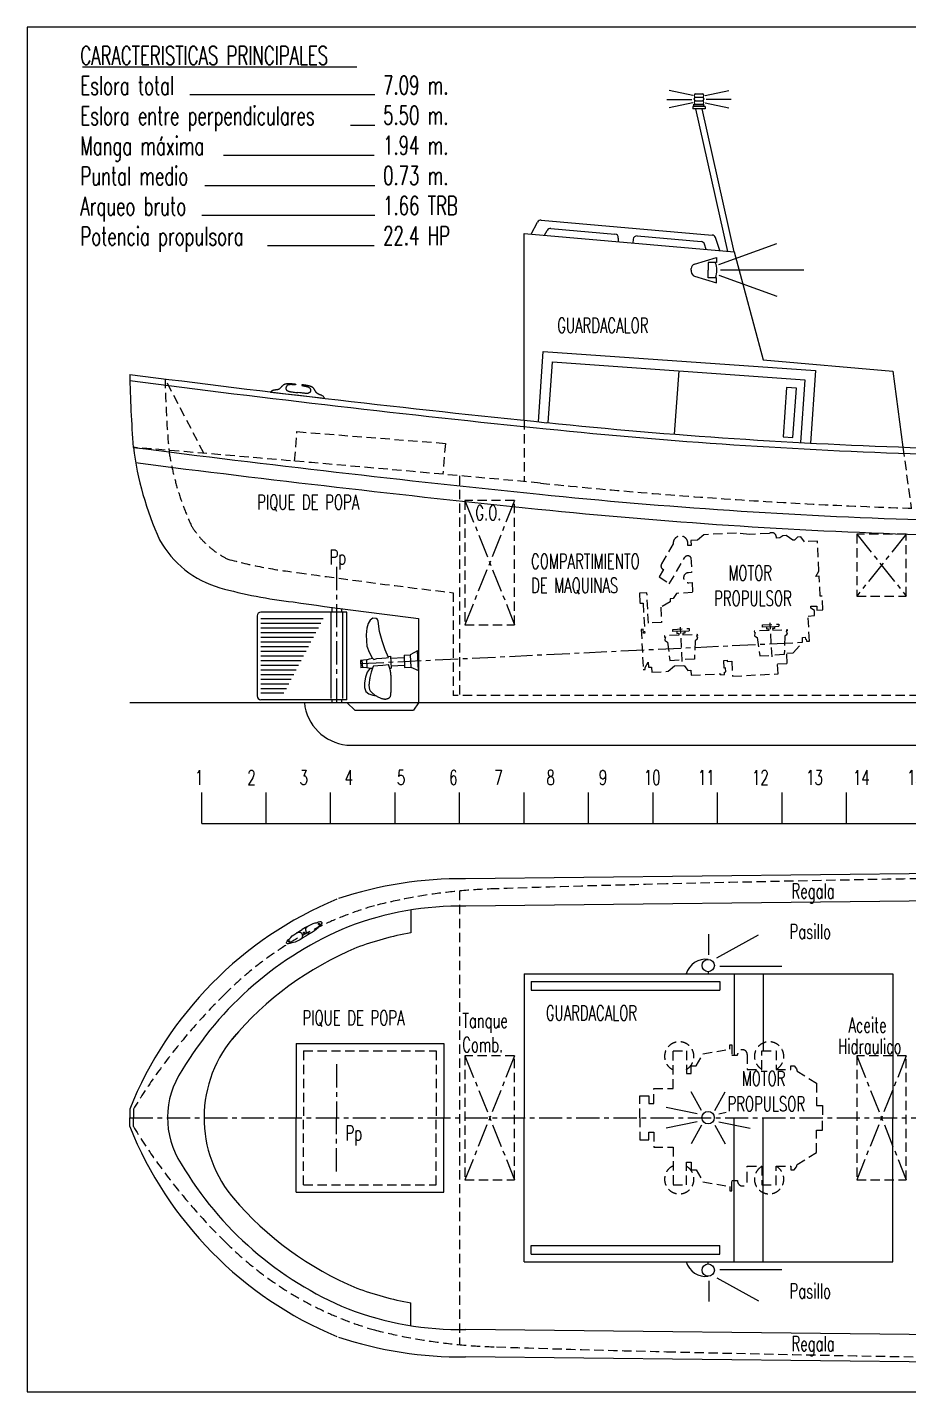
# Model space of a CAD drawing. Extents: x -7091 to 909, y 1340 to 6840.
# Drawn here: x -7091 to -3538, y 1340 to 6840 of the extents above; entities that cross this region are included whole.
import ezdxf

# ---------------------------------------------------------------- set-up
doc = ezdxf.new("R2010")
doc.units = 0
doc.header["$LTSCALE"] = 75
doc.header["$MEASUREMENT"] = 0
doc.linetypes.add('CENTRO', pattern=[2, 1.25, -0.25, 0.25, -0.25])
doc.linetypes.add('TRAZOS', pattern=[0.75, 0.5, -0.25])
doc.layers.get('0').update_dxf_attribs({"linetype": 'CONTINUOUS'})
doc.layers.add('12', color=4, linetype='CONTINUOUS')
doc.layers.add('7', color=7, linetype='CONTINUOUS')
doc.styles.add('ROMANS', font='romans', dxfattribs={"width": 0.65})

# ---------------------------------------------------------------- blocks, each defined once
blk = doc.blocks.new('*X39')
at = {"color": 0}
for p, q in [((-6149.1, 4443.8), (-5897.6, 4443.8)), ((-6149.1, 4425), (-5907.6, 4425)), ((-6149.1, 4406.3), (-5917.5, 4406.3)), ((-6149.1, 4387.5), (-5927.4, 4387.5)), ((-6149.1, 4368.8), (-5937.4, 4368.8)), ((-6149.1, 4350), (-5947.3, 4350)), ((-6149.1, 4331.3), (-5957.2, 4331.3)), ((-6149.1, 4312.5), (-5967.2, 4312.5)), ((-6149.1, 4293.8), (-5977.1, 4293.8)), ((-6149.1, 4275), (-5987.1, 4275)), ((-6149.1, 4256.3), (-5997, 4256.3)), ((-6149.1, 4237.5), (-6006.9, 4237.5)), ((-6149.1, 4218.8), (-6016.9, 4218.8)), ((-6149.1, 4200), (-6026.8, 4200)), ((-6149.1, 4181.3), (-6036.7, 4181.3)), ((-6149.1, 4162.5), (-6046.7, 4162.5)), ((-6149.1, 4143.8), (-6056.6, 4143.8))]:
    blk.add_line(p, q, dxfattribs=at)
blk = doc.blocks.new('PASACB1')
blk.add_line((-14.62, 0), (14.62, 0))
for points in [[(-14.62, 0), (-14.37, 0.34), (-14.12, 0.61), (-13.89, 0.83), (-13.66, 1), (-13.44, 1.14), (-13.22, 1.24), (-13.02, 1.32), (-12.82, 1.39), (-12.62, 1.44), (-12.43, 1.49), (-12.25, 1.53), (-12.08, 1.57), (-11.91, 1.6), (-11.75, 1.64), (-11.59, 1.67), (-11.44, 1.71), (-11.29, 1.75), (-11.15, 1.79), (-11.02, 1.83), (-10.89, 1.88), (-10.77, 1.93), (-10.65, 1.99), (-10.53, 2.05), (-10.42, 2.12), (-10.31, 2.19), (-10.2, 2.26), (-10.1, 2.34), (-10, 2.43), (-9.9, 2.51), (-9.8, 2.61), (-9.71, 2.71), (-9.62, 2.81), (-9.52, 2.91), (-9.43, 3.03), (-9.34, 3.14), (-9.25, 3.26), (-9.16, 3.38), (-9.07, 3.51), (-8.97, 3.64), (-8.88, 3.78), (-8.78, 3.91), (-8.67, 4.05), (-8.56, 4.19), (-8.45, 4.33), (-8.33, 4.46), (-8.2, 4.59), (-8.07, 4.71), (-7.93, 4.83), (-7.77, 4.93), (-7.61, 5.03), (-7.45, 5.12), (-7.27, 5.2), (-7.1, 5.27), (-6.92, 5.34), (-6.73, 5.4), (-6.55, 5.45), (-6.36, 5.5), (-6.18, 5.54), (-5.99, 5.57), (-5.8, 5.61), (-5.6, 5.63), (-5.41, 5.66), (-5.2, 5.68), (-4.99, 5.7), (-4.77, 5.72), (-4.54, 5.73), (-4.32, 5.75), (-4.08, 5.76), (-3.85, 5.77), (-3.62, 5.78), (-3.39, 5.79), (-3.17, 5.8), (-2.95, 5.8), (-2.74, 5.8), (-2.54, 5.81), (-2.35, 5.8), (-2.18, 5.8), (-2.03, 5.78), (-1.9, 5.77), (-1.79, 5.75), (-1.7, 5.72), (-1.64, 5.69), (-1.6, 5.65), (-1.59, 5.61), (-1.6, 5.57), (-1.63, 5.54), (-1.68, 5.5), (-1.76, 5.47), (-1.85, 5.44), (-1.97, 5.41), (-2.11, 5.39), (-2.26, 5.37), (-2.44, 5.36), (-2.63, 5.34), (-2.83, 5.32), (-3.05, 5.3), (-3.29, 5.28), (-3.53, 5.26), (-3.78, 5.24), (-4.03, 5.21), (-4.28, 5.18), (-4.52, 5.15), (-4.74, 5.11), (-4.96, 5.07), (-5.15, 5.03), (-5.32, 4.98), (-5.48, 4.92), (-5.62, 4.86), (-5.75, 4.8), (-5.87, 4.73), (-5.98, 4.65), (-6.07, 4.56), (-6.16, 4.48), (-6.24, 4.38), (-6.31, 4.28), (-6.38, 4.17), (-6.44, 4.06), (-6.49, 3.95), (-6.54, 3.83), (-6.58, 3.71), (-6.61, 3.59), (-6.64, 3.46), (-6.66, 3.33), (-6.67, 3.2), (-6.67, 3.07), (-6.66, 2.94), (-6.64, 2.82), (-6.61, 2.69), (-6.57, 2.57), (-6.51, 2.45), (-6.45, 2.34), (-6.37, 2.23), (-6.28, 2.13), (-6.18, 2.03), (-6.06, 1.94), (-5.94, 1.86), (-5.81, 1.78), (-5.66, 1.71), (-5.5, 1.65), (-5.33, 1.59), (-5.14, 1.55), (-4.94, 1.51), (-4.72, 1.47), (-4.49, 1.44), (-4.23, 1.42), (-3.94, 1.41), (-3.57, 1.4), (-3.13, 1.39), (-2.57, 1.38), (-1.88, 1.38), (-1.03, 1.38), (0, 1.38)], [(14.62, 0), (14.37, 0.34), (14.12, 0.61), (13.89, 0.83), (13.66, 1), (13.44, 1.14), (13.22, 1.24), (13.02, 1.32), (12.82, 1.39), (12.62, 1.44), (12.43, 1.49), (12.25, 1.53), (12.08, 1.57), (11.91, 1.6), (11.75, 1.64), (11.59, 1.67), (11.44, 1.71), (11.29, 1.75), (11.15, 1.79), (11.02, 1.83), (10.89, 1.88), (10.77, 1.93), (10.65, 1.99), (10.53, 2.05), (10.42, 2.12), (10.31, 2.19), (10.2, 2.26), (10.1, 2.34), (10, 2.43), (9.9, 2.51), (9.8, 2.61), (9.71, 2.71), (9.62, 2.81), (9.52, 2.91), (9.43, 3.03), (9.34, 3.14), (9.25, 3.26), (9.16, 3.38), (9.07, 3.51), (8.97, 3.64), (8.88, 3.78), (8.78, 3.91), (8.67, 4.05), (8.56, 4.19), (8.45, 4.33), (8.33, 4.46), (8.2, 4.59), (8.07, 4.71), (7.93, 4.83), (7.77, 4.93), (7.61, 5.03), (7.45, 5.12), (7.27, 5.2), (7.1, 5.27), (6.92, 5.34), (6.73, 5.4), (6.55, 5.45), (6.36, 5.5), (6.18, 5.54), (5.99, 5.57), (5.8, 5.61), (5.6, 5.63), (5.41, 5.66), (5.2, 5.68), (4.99, 5.7), (4.77, 5.72), (4.54, 5.73), (4.32, 5.75), (4.08, 5.76), (3.85, 5.77), (3.62, 5.78), (3.39, 5.79), (3.17, 5.8), (2.95, 5.8), (2.74, 5.8), (2.54, 5.81), (2.35, 5.8), (2.18, 5.8), (2.03, 5.78), (1.9, 5.77), (1.79, 5.75), (1.7, 5.72), (1.64, 5.69), (1.6, 5.65), (1.59, 5.61), (1.6, 5.57), (1.63, 5.54), (1.68, 5.5), (1.76, 5.47), (1.85, 5.44), (1.97, 5.41), (2.11, 5.39), (2.26, 5.37), (2.44, 5.36), (2.63, 5.34), (2.83, 5.32), (3.05, 5.3), (3.29, 5.28), (3.53, 5.26), (3.78, 5.24), (4.03, 5.21), (4.28, 5.18), (4.52, 5.15), (4.74, 5.11), (4.96, 5.07), (5.15, 5.03), (5.32, 4.98), (5.48, 4.92), (5.62, 4.86), (5.75, 4.8), (5.87, 4.73), (5.98, 4.65), (6.07, 4.56), (6.16, 4.48), (6.24, 4.38), (6.31, 4.28), (6.38, 4.17), (6.44, 4.06), (6.49, 3.95), (6.54, 3.83), (6.58, 3.71), (6.61, 3.59), (6.64, 3.46), (6.66, 3.33), (6.67, 3.2), (6.67, 3.07), (6.66, 2.94), (6.64, 2.82), (6.61, 2.69), (6.57, 2.57), (6.51, 2.45), (6.45, 2.34), (6.37, 2.23), (6.28, 2.13), (6.18, 2.03), (6.06, 1.94), (5.94, 1.86), (5.81, 1.78), (5.66, 1.71), (5.5, 1.65), (5.33, 1.59), (5.14, 1.55), (4.94, 1.51), (4.72, 1.47), (4.49, 1.44), (4.23, 1.42), (3.94, 1.41), (3.57, 1.4), (3.13, 1.39), (2.57, 1.38), (1.88, 1.38), (1.03, 1.38), (0, 1.38)]]:
    blk.add_lwpolyline(points)
blk = doc.blocks.new('PASACB2')
for points in [[(-14.62, 0), (-14.42, 0.49), (-13.64, 0.99), (-12.45, 1.38), (-10.98, 1.58), (-9.99, 2.07), (-8.62, 2.42), (-7.04, 2.52), (-5.46, 2.62), (-2.81, 2.62), (0, 2.62)], [(-4.73, 2.62), (-4.2, 2.56), (-3.76, 2.5), (-3.41, 2.43), (-3.12, 2.34), (-2.89, 2.26), (-2.71, 2.17), (-2.57, 2.07), (-2.45, 1.97), (-2.34, 1.87), (-2.24, 1.77), (-2.16, 1.67), (-2.08, 1.56), (-2.02, 1.46), (-1.96, 1.34), (-1.91, 1.23), (-1.86, 1.11), (-1.82, 0.99), (-1.79, 0.87), (-1.75, 0.74), (-1.73, 0.6), (-1.7, 0.45), (-1.68, 0.29), (-1.66, 0.12), (-1.64, -0.06)], [(-4.73, -2.62), (-4.2, -2.56), (-3.76, -2.5), (-3.41, -2.43), (-3.12, -2.34), (-2.89, -2.26), (-2.71, -2.17), (-2.57, -2.07), (-2.45, -1.97), (-2.34, -1.87), (-2.24, -1.77), (-2.16, -1.67), (-2.08, -1.56), (-2.02, -1.46), (-1.96, -1.34), (-1.91, -1.23), (-1.86, -1.11), (-1.82, -0.99), (-1.79, -0.87), (-1.75, -0.74), (-1.73, -0.6), (-1.7, -0.45), (-1.68, -0.29), (-1.66, -0.12), (-1.64, 0.06)], [(14.62, 0), (14.42, 0.49), (13.64, 0.99), (12.45, 1.38), (10.98, 1.58), (9.99, 2.07), (8.62, 2.42), (7.04, 2.52), (5.46, 2.62), (2.81, 2.62), (0, 2.62)], [(14.62, 0), (14.42, -0.49), (13.64, -0.99), (12.45, -1.38), (10.98, -1.58), (9.99, -2.07), (8.62, -2.42), (7.04, -2.52), (5.46, -2.62), (2.81, -2.62), (0, -2.62)], [(4.73, 2.62), (4.2, 2.56), (3.76, 2.5), (3.41, 2.43), (3.12, 2.34), (2.89, 2.26), (2.71, 2.17), (2.57, 2.07), (2.45, 1.97), (2.34, 1.87), (2.24, 1.77), (2.16, 1.67), (2.08, 1.56), (2.02, 1.46), (1.96, 1.34), (1.91, 1.23), (1.86, 1.11), (1.82, 0.99), (1.79, 0.87), (1.75, 0.74), (1.73, 0.6), (1.7, 0.45), (1.68, 0.29), (1.66, 0.12), (1.64, -0.06)], [(4.73, -2.62), (4.2, -2.56), (3.76, -2.5), (3.41, -2.43), (3.12, -2.34), (2.89, -2.26), (2.71, -2.17), (2.57, -2.07), (2.45, -1.97), (2.34, -1.87), (2.24, -1.77), (2.16, -1.67), (2.08, -1.56), (2.02, -1.46), (1.96, -1.34), (1.91, -1.23), (1.86, -1.11), (1.82, -0.99), (1.79, -0.87), (1.75, -0.74), (1.73, -0.6), (1.7, -0.45), (1.68, -0.29), (1.66, -0.12), (1.64, 0.06)], [(-14.62, 0), (-14.42, -0.49), (-13.64, -0.99), (-12.45, -1.38), (-10.98, -1.58), (-9.99, -2.07), (-8.62, -2.42), (-7.04, -2.52), (-5.46, -2.62), (-2.81, -2.62), (0, -2.62)]]:
    blk.add_lwpolyline(points)
for centre, start, end in [((-12.36, 0), 0, 180), ((0, 0), 90, 180), ((0, 0), 0, 90), ((12.36, 0), 0, 180), ((12.36, 0), 180, 0), ((-12.36, 0), 180, 0), ((0, 0), 180, 270), ((0, 0), 270, 0)]:
    blk.add_arc(centre, 0.53, start, end)

msp = doc.modelspace()

# ---------------------------------------------------------------- linework, layer by layer
for p, q in [((-6868.9, 6680.8), (-5761.9, 6680.8)), ((-6435.8, 6569.7), (-5690.3, 6569.7)), ((-4512.7, 6548.7), (-4411.4, 6548.7)), ((-4408.2, 6564.7), (-4503.1, 6585)), ((-4403.3, 6565.1), (-4403.3, 6564.4)), ((-4403.3, 6551.5), (-4403.3, 6550.8)), ((-4396.6, 6571.7), (-4369.6, 6571.7)), ((-4396.6, 6558.1), (-4369.6, 6558.1)), ((-4363, 6565.1), (-4363, 6564.4)), ((-4363, 6551.5), (-4363, 6550.8)), ((-4358, 6564.7), (-4263.2, 6585)), ((-4253.6, 6548.7), (-4354.8, 6548.7)), ((-4408.2, 6535.9), (-4503.1, 6515.7)), ((-4358.1, 6520.9), (-4408.1, 6520.9)), ((-4408.1, 6520.9), (-4408.1, 6510.9)), ((-4358.1, 6510.9), (-4408.1, 6510.9)), ((-4403.3, 6537.5), (-4403.3, 6536.8)), ((-4403.3, 6523.1), (-4403.3, 6530.1)), ((-4403.3, 6530.1), (-4363, 6530.1)), ((-4403.3, 6523.1), (-4363, 6523.1)), ((-4396.6, 6544.1), (-4369.6, 6544.1)), ((-4267.4, 5937.1, 0.2), (-4396.1, 6510.9, 0)), ((-4241.3, 5934.8, 0.2), (-4370.5, 6510.9)), ((-4363, 6537.5), (-4363, 6536.8)), ((-4363, 6523.1), (-4363, 6530.1)), ((-4358.1, 6520.9), (-4358.1, 6510.9)), ((-4358, 6535.9), (-4263.2, 6515.7)), ((-5788.2, 6445.5), (-5690.3, 6445.5)), ((-6300.3, 6325.1), (-5692.2, 6325.1)), ((-6375.6, 6202.8), (-5690.3, 6202.8)), ((-6386.9, 6082.4), (-5690.3, 6082.4)), ((-5060, 6006.4, 0.2), (-5033.9, 6055.2, 0.2)), ((-5019.4, 6063.1, 0.2), (-4329.7, 6002.7, 0.2)), ((-5088, 5256, 0.2), (-5088, 6008.9, 0.2)), ((-5088, 6008.9, 0.2), (-4241.3, 5934.8, 0.2)), ((-5005.8, 6001.7, 0.2), (-4995.1, 6021.7, 0.2)), ((-4980.6, 6029.6, 0.2), (-4722, 6006.9, 0.2)), ((-4632.3, 5999.1, 0.2), (-4373.7, 5976.5, 0.2)), ((-6123.3, 5960), (-5692.2, 5960)), ((-4708.3, 5990.7, 0.2), (-4709.6, 5975.8, 0.2)), ((-4648.6, 5985.5, 0.2), (-4649.9, 5970.5, 0.2)), ((-4353.7, 5944.6, 0.2), (-4360.7, 5966.2, 0.2)), ((-4299.5, 5939.9, 0.2), (-4316.7, 5992.5, 0.2)), ((-4303, 5884.3), (-4069.7, 5968.3)), ((-4401.2, 5885.4), (-4311.9, 5912.8)), ((-4311.9, 5891.8), (-4345.5, 5891.8)), ((-4345.5, 5891.8), (-4345.5, 5861.3)), ((-4311.9, 5912.8), (-4311.9, 5891.8)), ((-4241.3, 5934.8, 0.2), (-4124.8, 5500.1, 0.2)), ((-4414.8, 5861.3), (-4414.8, 5867.3)), ((-4414.8, 5861.3), (-4414.8, 5855.3)), ((-4401.2, 5837.2), (-4311.9, 5809.9)), ((-4345.5, 5830.9), (-4345.5, 5861.3)), ((-4311.9, 5830.9), (-4345.5, 5830.9)), ((-4311.9, 5809.9), (-4311.9, 5830.9)), ((-4303, 5840.8), (-4069.7, 5756.8)), ((-4296, 5862.5), (-3960, 5862.5)), ((-4124.8, 5500.1, 0.2), (-3601.8, 5454.4, 0.2)), ((-4464.9, 5455.2), (-4482.9, 5200)), ((-3601.8, 5454.4, 0.2), (-3560.9, 5147.9, 0.2)), ((-4030.2, 5388.6), (-4044.3, 5189.1)), ((-3990.3, 5385.8), (-4030.2, 5388.6)), ((-4004.4, 5186.3), (-3990.3, 5385.8)), ((-4044.3, 5189.1), (-4004.4, 5186.3)), ((-6164.4, 4467.5), (-6164.4, 4144.8)), ((-5802.5, 4482.5), (-6149.4, 4482.5)), ((-5867.6, 4479.3), (-5867.6, 4135.1)), ((-5820.3, 4479.3), (-5820.3, 4135.1)), ((-5802.5, 4129.8), (-5802.5, 4482.5)), ((-5572.3, 4309.2, 0.1), (-5569.9, 4259.2, 0.1)), ((-5517.4, 4326.8, 0.1), (-5546.9, 4310.4, 0.1)), ((-5546.9, 4310.4, 0.1), (-5544.5, 4260.5, 0.1)), ((-5513.5, 4246.9, 0.1), (-5517.4, 4326.8, 0.1)), ((-5544.5, 4260.5, 0.1), (-5513.5, 4246.9, 0.1)), ((-5802.5, 4129.8), (-6149.4, 4129.8)), ((414.1, 4117, -40.2), (-6677.5, 4117, 8.1)), ((-5801.2, 4117, -35), (-5974.1, 4117, -35)), ((-6388, 3630.4, 0.2), (-6388, 3755.4, 0.2)), ((-6128, 3630.4, 0.2), (-6128, 3755.4, 0.2)), ((-5868, 3630.4, 0.2), (-5868, 3755.4, 0.2)), ((-5608, 3630.4, 0.2), (-5608, 3755.4, 0.2)), ((-5348, 3630.4, 0.2), (-5348, 3755.4, 0.2)), ((-5088, 3630.4, 0.2), (-5088, 3755.4, 0.2)), ((-4828, 3630.4, 0.2), (-4828, 3755.4, 0.2)), ((-4568, 3630.4, 0.2), (-4568, 3755.4, 0.2)), ((-4308, 3630.4, 0.2), (-4308, 3755.4, 0.2)), ((-4048, 3630.4, 0.2), (-4048, 3755.4, 0.2)), ((-3788, 3630.4, 0.2), (-3788, 3755.4, 0.2)), ((-6388, 3630.4, 0.2), (-148, 3630.4, 0.2)), ((-5544.6, 3282.1), (-5544.6, 3189.7)), ((-4344.1, 3101), (-4344.1, 3185.1)), ((-4311.1, 3088.9), (-4142.7, 3182.1)), ((-4346.6, 3033), (-4346.6, 3024.2)), ((-4299, 3055.9), (-4049.5, 3055.9)), ((-6007.7, 2744.2, -30.8), (-6007.7, 2444.2, -35)), ((-5412.4, 2744.2, -31), (-5412.4, 2444.2, -35)), ((-4373.5, 2474.4), (-4415.1, 2548.7)), ((-4319.7, 2474.4), (-4278.1, 2548.7)), ((-4389.9, 2460.5), (-4516, 2485.7)), ((-6007.7, 2144.2, -30.8), (-6007.7, 2444.2, -35)), ((-5412.4, 2144.2, -31), (-5412.4, 2444.2, -35)), ((-4389.9, 2428), (-4516, 2402.8)), ((-4303.3, 2460.5), (-4273.1, 2466.6)), ((-4303.3, 2428), (-4177.2, 2402.8)), ((-4373.5, 2414.1), (-4415.1, 2339.8)), ((-4319.7, 2414.1), (-4278.1, 2339.8)), ((-4346.6, 1855.5), (-4346.6, 1864.2)), ((-4299, 1832.6), (-4049.5, 1832.6)), ((-4344.1, 1787.5), (-4344.1, 1703.4)), ((-4311.1, 1799.6), (-4142.7, 1706.4)), ((-5544.6, 1606.4), (-5544.6, 1698.8))]:
    msp.add_line(p, q)
at = {"linetype": 'TRAZOS'}
for p, q in [((-6378.9, 5122.9), (-6535.6, 5423.1, 0.2)), ((-5088, 5256, 0.2), (-5088, 5008.9, 0.2)), ((-3560.9, 5147.9, 0.2), (-3528, 4901.6, 0.2)), ((-5348, 5032.5, 0.2), (-5348, 4146.7, 0.2)), ((-4450.6, 4283.9), (-4457.5, 4421.8)), ((-4088.8, 4302.1), (-4095.7, 4439.9)), ((-797.4, 4146.7, -31.9), (-5373.5, 4146.7, -0.8)), ((-5348, 3358.7, 0.2), (-5348, 1529.8, 0.2)), ((-5977.7, 2714.2, -31.2), (-5977.7, 2444.2, -35)), ((-5442.4, 2714.2, -31.4), (-5442.4, 2444.2, -35)), ((-5977.7, 2174.2, -31.2), (-5977.7, 2444.2, -35)), ((-5442.4, 2174.2, -31.4), (-5442.4, 2444.2, -35))]:
    msp.add_line(p, q, dxfattribs=at)
at = {"linetype": 'CENTRO'}
for p, q in [((-5326.5, 4932.2, -35), (-5126.5, 4432.2, -35)), ((-5126.5, 4932.2, -35), (-5326.5, 4432.2, -35)), ((-3547.3, 4797.1, -35), (-3747.3, 4547.1, -35)), ((-3747.3, 4797.1, -35), (-3547.3, 4547.1, -35)), ((-5843.9, 4665.4, -0.6), (-5843.9, 4117, -35)), ((-5863.9, 4502.1, -10.9), (-5863.9, 4482.5, -12.1)), ((-5823.9, 4496.7, -11.2), (-5823.9, 4482.5, -12.1)), ((-5747, 4275.8, 0.1), (-3967.3, 4361.2)), ((-5626.7, 4296.6, 0.1), (-5571.8, 4299.2, 0.1)), ((-5572.3, 4309.2, 0.1), (-5546.9, 4310.4, 0.1)), ((-5517.4, 4326.8, 0.1), (-5513.5, 4327, 0.1)), ((-5624.7, 4266.6, 0.1), (-5570.4, 4269.2, 0.1)), ((-5569.9, 4259.2, 0.1), (-5544.5, 4260.5, 0.1)), ((-5863.9, 4129.8, -34.2), (-5863.9, 4117, -35)), ((-5823.9, 4129.8, -34.2), (-5823.9, 4117, -35)), ((-5843.9, 2660, -0.6), (-5843.9, 2444.2, -0.6)), ((-5326.5, 2694.2, -35), (-5126.5, 2194.2, -35)), ((-5126.5, 2694.2, -35), (-5326.5, 2194.2, -35)), ((-3747.3, 2694.2, -35), (-3547.3, 2194.2, -35)), ((-3547.3, 2694.2, -35), (-3747.3, 2194.2, -35)), ((-5843.9, 2228.5, -0.6), (-5843.9, 2444.2, -0.6))]:
    msp.add_line(p, q, dxfattribs=at)
at = {"color": 7, "linetype": 'TRAZOS'}
for p, q in [((-5373.5, 4561.2, 0.2), (-5373.5, 4146.7, 0)), ((-5977.7, 2714.2, -35), (-5442.4, 2714.2, -35)), ((-5977.7, 2174.2, -35), (-5442.4, 2174.2, -35))]:
    msp.add_line(p, q, dxfattribs=at)
at = {"color": 7}
for p, q in [((-5513.5, 4457, 0.2), (-5513.5, 4117, 0)), ((-5627.3, 4305.4, 0.1), (-5624.1, 4257.5, 0.1)), ((-5723.9, 4290, 0.1), (-5747.9, 4288.4, 0.1)), ((-5747.9, 4288.4, 0.1), (-5745.9, 4258.4, 0.1)), ((-5721.9, 4260, 0.1), (-5745.9, 4258.4, 0.1)), ((-5741.9, 4288.8, 0.1), (-5739.9, 4258.8, 0.1)), ((-5723.9, 4290, 0.1), (-5721.9, 4260, 0.1)), ((-5771.2, 4087, -35), (-5534.5, 4087, -35)), ((-5803.4, 3947, -35), (-920.1, 3947, -35))]:
    msp.add_line(p, q, dxfattribs=at)
at = {"linetype": 'Continuous'}
for p, q in [((-5088, 3024.2, -27), (-5088, 2444.2, -35)), ((-5060, 2994.3, 0.2), (-5060, 2959.3, 0.2)), ((-5060, 2994.3), (-4299.5, 2994.3)), ((-4299.5, 2994.3, 0.2), (-4299.5, 2959.3, 0.2)), ((-4241.3, 3024.2, -29.2), (-4241.3, 2696.2, -32.5)), ((-4124.8, 3024.2, -28.3), (-4124.8, 2714.4, -31.9)), ((-3601.8, 3024.2, -28.2), (-3601.8, 2444.2, -35)), ((-5060, 2959.3), (-4299.5, 2959.3)), ((-5088, 1864.2, -27), (-5088, 2444.2, -35)), ((-4241.3, 1864.2, -29.2), (-4241.3, 2444.2, -35)), ((-4124.8, 1864.2, -28.3), (-4124.8, 2444.2, -35)), ((-3601.8, 1864.2, -28.2), (-3601.8, 2444.2, -35)), ((-5060, 1929.2), (-4299.5, 1929.2)), ((-5060, 1894.2, 0.2), (-5060, 1929.2, 0.2)), ((-4299.5, 1894.2, 0.2), (-4299.5, 1929.2, 0.2)), ((-5060, 1894.2), (-4299.5, 1894.2))]:
    msp.add_line(p, q, dxfattribs=at)
at = {"color": 7, "linetype": 'Continuous'}
for p, q in [((-5088, 3024.2, -35), (-3601.8, 3024.2, -35)), ((-6007.7, 2744.2, -35), (-5412.4, 2744.2, -35)), ((-6007.7, 2144.2, -35), (-5412.4, 2144.2, -35)), ((-5088, 1864.2, -35), (-3601.8, 1864.2, -35))]:
    msp.add_line(p, q, dxfattribs=at)
at = {"color": 7, "linetype": 'CENTRO'}
msp.add_line((-6678, 2444.2, -35), (414.1, 2444.2, -35), dxfattribs=at)
msp.add_line((-6678, 2444.2, -35), (414.1, 2444.2, -35), dxfattribs=at)
msp.add_lwpolyline([(-7091, 1340.2), (909, 1340.2), (909, 6840.2), (-7091, 6840.2)], close=True)
for points in [[(-5030.8, 5250), (-5010.8, 5533.8)], [(-5010.8, 5533.8), (-3913.5, 5456.4), (-3934.1, 5164.2)], [(-4991, 5245.9), (-4973.7, 5491.1)], [(-4973.7, 5491.1), (-3956.2, 5419.3), (-3974, 5166.3)]]:
    msp.add_lwpolyline(points)
at = {"linetype": 'TRAZOS'}
for points, elevation in [([(-6013.2, 5091.4), (-6003.8, 5210.2), (-5405.7, 5163.1), (-5415.5, 5038.5)], 0.2), ([(-4621.4, 2444.2), (-4621.4, 2532.6), (-4585.5, 2532.6), (-4585.5, 2502.4), (-4565.8, 2502.4), (-4565.8, 2562.9)], -35), ([(-4621.4, 2444.2), (-4621.4, 2355.9), (-4585.5, 2355.9), (-4585.5, 2386.1), (-4565.8, 2386.1), (-4565.8, 2325.6)], -35)]:
    msp.add_lwpolyline(points, dxfattribs=dict(at, elevation=elevation))
at = {"linetype": 'TRAZOS', "elevation": -35}
for points in [[(-5326.5, 4432.2), (-5126.5, 4432.2), (-5126.5, 4932.2), (-5326.5, 4932.2)], [(-3747.3, 4547.1), (-3547.3, 4547.1), (-3547.3, 4797.1), (-3747.3, 4797.1)], [(-5326.5, 2194.2), (-5126.5, 2194.2), (-5126.5, 2694.2), (-5326.5, 2694.2)], [(-3747.3, 2194.2), (-3547.3, 2194.2), (-3547.3, 2694.2), (-3747.3, 2694.2)]]:
    msp.add_lwpolyline(points, close=True, dxfattribs=at)
at = {"linetype": 'TRAZOS'}
for points in [[(-3883.9, 4492.4), (-3886.6, 4547.1), (-3894.5, 4546.7), (-3898.6, 4627.6), (-3911.7, 4626.9), (-3899.6, 4647.8), (-3905.7, 4769.2), (-3958.2, 4766.6), (-3972.4, 4786.2), (-3985.5, 4785.5), (-3998, 4772.7), (-4004.6, 4772.4), (-4031.9, 4791.3), (-4045, 4790.6), (-4057.7, 4781.9), (-4070.9, 4781.2), (-4071.1, 4785.3, 0.572606), (-4099.5, 4800.1), (-4179.6, 4796.1), (-4232.5, 4801.5), (-4363.9, 4794.9), (-4389.1, 4773.4), (-4415.4, 4772.1), (-4414.4, 4751.8), (-4427.5, 4751.2), (-4428, 4761.3, 1), (-4487.1, 4758.3), (-4534.4, 4676.8, 0.460221), (-4526.7, 4654.9), (-4543.7, 4625.7), (-4502.7, 4597.3), (-4442.1, 4701.7, -0.543098), (-4415.9, 4703.1), (-4412.8, 4642.4), (-4426, 4641.7, 1), (-4423.9, 4601.2), (-4410.8, 4601.9), (-4408.8, 4561.4), (-4474.4, 4558.1), (-4486.6, 4537.2), (-4499.7, 4536.6), (-4499.1, 4524.4), (-4537.5, 4502.2), (-4534.4, 4441.5), (-4586.9, 4438.9), (-4593, 4560.3), (-4623.2, 4558.8), (-4621.2, 4518.3), (-4608.1, 4519), (-4602, 4397.6), (-4607.2, 4397.3), (-4608.1, 4413.5), (-4615.9, 4413.1), (-4607.8, 4251.2), (-4599.9, 4251.6), (-4600.3, 4259.7), (-4588.2, 4280.6), (-4587.2, 4260.4), (-4574.1, 4261), (-4573.1, 4240.8), (-4507.4, 4244.1), (-4482.1, 4265.6), (-4442.7, 4267.6), (-4428.6, 4248), (-4415.5, 4248.7), (-4414.4, 4228.5), (-4296.2, 4234.4), (-4296, 4230.4), (-4280.3, 4231.2), (-4280.8, 4241.3), (-4275.5, 4241.5), (-4276.3, 4257.7), (-4281.6, 4257.5), (-4283.1, 4287.8), (-4270, 4288.5), (-4269.8, 4284.4), (-4251.4, 4285.3)], [(-4472.6, 4404.9), (-4472.2, 4397), (-4464.3, 4397.4), (-4464, 4390.5), (-4522, 4387.6), (-4521.7, 4382.4), (-4518.3, 4382.5), (-4521.2, 4371.8, 0.476565), (-4517.5, 4366.8), (-4510.4, 4361.8), (-4500.3, 4288.3), (-4450.9, 4290.8)], [(-4440.8, 4406.5), (-4440.4, 4398.6), (-4448.2, 4398.2), (-4447.9, 4391.3), (-4389.9, 4394.2), (-4389.6, 4389), (-4393, 4388.8), (-4389.1, 4378.5, -0.476565), (-4392.2, 4373), (-4398.8, 4367.4), (-4401.5, 4293.3), (-4450.9, 4290.8)], [(-4110.8, 4423), (-4110.4, 4415.1), (-4102.5, 4415.5), (-4102.2, 4408.7), (-4160.2, 4405.8), (-4159.9, 4400.5), (-4156.5, 4400.7), (-4159.4, 4390, 0.476565), (-4155.7, 4384.9), (-4148.6, 4380), (-4138.5, 4306.5), (-4089.1, 4309)], [(-4079, 4424.6), (-4078.6, 4416.7), (-4086.4, 4416.3), (-4086.1, 4409.5), (-4028.1, 4412.4), (-4027.8, 4407.1), (-4031.2, 4407), (-4027.3, 4396.6, -0.476565), (-4030.4, 4391.2), (-4037, 4385.6), (-4039.7, 4311.5), (-4089.1, 4309)]]:
    msp.add_lwpolyline(points, format="xyb", dxfattribs=at)
at = {"color": 7, "elevation": 0.1}
msp.add_lwpolyline([(-5634.7, 4299.3), (-5648.9, 4330.5), (-5660.4, 4366.5), (-5670.6, 4405.3), (-5676.4, 4446.6), (-5678.6, 4452.9), (-5684, 4457.7), (-5698.1, 4458.5), (-5709.2, 4450.8), (-5717.2, 4436.7), (-5721.6, 4418), (-5725.1, 4391.1), (-5724.2, 4366.6), (-5722, 4345.1), (-5712.9, 4321.6), (-5700.6, 4298.7), (-5694.4, 4291.8), (-5681.7, 4296.3), (-5662.3, 4297.8), (-5643.9, 4298.5)], close=True, dxfattribs=at)
at = {"linetype": 'TRAZOS'}
for points in [[(-4251.4, 4285.3), (-4248.4, 4224.6), (-4064.5, 4233.9), (-4066.5, 4274.3), (-4027.1, 4276.3), (-4029.1, 4316.8), (-4002.9, 4318.1), (-3965.5, 4360.5), (-3966.5, 4380.8), (-3954.7, 4381.4), (-3954.3, 4373.3), (-3950.4, 4373.5), (-3949.9, 4365.4), (-3946, 4365.6), (-3938.1, 4366), (-3943.2, 4467.1), (-3916.9, 4468.5), (-3918, 4488.7), (-3931.6, 4498.1), (-3932, 4506.2), (-3908.4, 4507.4), (-3907.5, 4491.2), (-3883.9, 4492.4)], [(-4456.7, 4405.7), (-4488.4, 4404.1), (-4488.9, 4413.4), (-4423.2, 4416.7), (-4422.7, 4407.4)], [(-4456.7, 4405.7), (-4422.7, 4407.4)], [(-4094.9, 4423.8), (-4126.6, 4422.2), (-4127.1, 4431.5), (-4061.4, 4434.8), (-4060.9, 4425.5)], [(-4094.9, 4423.8), (-4060.9, 4425.5)]]:
    msp.add_lwpolyline(points, dxfattribs=at)
at = {"color": 7, "elevation": 0.1}
for points in [[(-5723.9, 4290), (-5711.2, 4295), (-5698.8, 4296.6)], [(-5637.1, 4304.4), (-5627.3, 4305.4)], [(-5709.2, 4256.8), (-5721.3, 4240.6), (-5726.9, 4221.1), (-5731, 4197.3), (-5731.4, 4179.1), (-5726.3, 4163.2), (-5714.4, 4153.6), (-5697.9, 4148.4), (-5684, 4145)], [(-5721.9, 4260), (-5708.7, 4256.7), (-5699.1, 4256.7)], [(-5695.7, 4266.7), (-5678.4, 4267.5), (-5657.9, 4268.9), (-5635.2, 4272)], [(-5630.1, 4257.3), (-5624.1, 4257.5)]]:
    msp.add_lwpolyline(points, dxfattribs=at)
at = {"color": 7}
msp.add_lwpolyline([(-5695.7, 4266.7), (-5699, 4256.9), (-5701.8, 4248.5), (-5704.1, 4241.2), (-5705.9, 4235), (-5707.5, 4229.4), (-5708.7, 4224.5), (-5709.7, 4219.9), (-5710.5, 4215.5), (-5711.3, 4211), (-5711.9, 4206.6), (-5712.5, 4202.2), (-5712.9, 4197.9), (-5713.3, 4193.7), (-5713.5, 4189.7), (-5713.5, 4185.9), (-5713.4, 4182.3), (-5713.1, 4179.1), (-5712.6, 4176.1), (-5712, 4173.4), (-5711.1, 4170.8), (-5710, 4168.4), (-5708.7, 4166.1), (-5707.1, 4163.9), (-5705.3, 4161.7), (-5703.1, 4159.5), (-5700.8, 4157.2), (-5698.2, 4155), (-5695.4, 4152.8), (-5692.6, 4150.7), (-5689.6, 4148.6), (-5686.6, 4146.6), (-5683.5, 4144.7), (-5680.5, 4142.9), (-5677.4, 4141.2), (-5674.5, 4139.7), (-5671.5, 4138.2), (-5668.6, 4137), (-5665.8, 4135.8), (-5663.1, 4134.9), (-5660.4, 4134.1), (-5657.8, 4133.4), (-5655.3, 4133), (-5652.9, 4132.6), (-5650.6, 4132.5), (-5648.3, 4132.4), (-5646.2, 4132.5), (-5644.1, 4132.7), (-5642.1, 4133), (-5640.2, 4133.5), (-5638.4, 4134), (-5636.7, 4134.7), (-5635.1, 4135.4), (-5633.6, 4136.2), (-5632.2, 4137.1), (-5631, 4138.1), (-5629.8, 4139.2), (-5628.9, 4140.4), (-5628.1, 4141.6), (-5627.4, 4143), (-5626.8, 4144.4), (-5626.3, 4145.8), (-5625.9, 4147.4), (-5625.6, 4149), (-5625.3, 4150.6), (-5625.1, 4152.3), (-5625, 4154.2), (-5624.9, 4156.1), (-5624.8, 4158.3), (-5624.7, 4160.7), (-5624.7, 4163.4), (-5624.6, 4166.4), (-5624.5, 4169.8), (-5624.4, 4173.6), (-5624.3, 4177.7), (-5624.2, 4182.1), (-5624.1, 4186.7), (-5624, 4191.4), (-5623.9, 4196.1), (-5623.8, 4200.8), (-5623.8, 4205.3), (-5623.8, 4209.6), (-5623.9, 4213.8), (-5624, 4217.8), (-5624.2, 4221.8), (-5624.5, 4225.7), (-5624.9, 4229.6), (-5625.3, 4233.6), (-5625.9, 4237.7), (-5626.6, 4241.9), (-5627.4, 4246.2), (-5628.4, 4250.5), (-5629.4, 4254.9), (-5630.7, 4259.3), (-5632, 4263.6), (-5633.5, 4267.9), (-5635.2, 4272)], dxfattribs=at)
at = {"linetype": 'TRAZOS', "elevation": -35}
for points in [[(-4565.8, 2562.9), (-4487.2, 2562.9), (-4487.2, 2714.4), (-4434.1, 2714.4), (-4434.1, 2623.5), (-4414.4, 2623.5), (-4414.4, 2653.8), (-4394.8, 2653.8), (-4367.2, 2702.3), (-4259.1, 2720.4), (-4259.1, 2738.6), (-4251.2, 2738.6), (-4251.2, 2696.2), (-4227.6, 2696.2), (-4227.6, 2699.2, -1), (-4188.3, 2699.2), (-4188.3, 2638.7), (-4129.3, 2638.7), (-4129.3, 2714.4), (-4072.3, 2714.4), (-4072.3, 2638.7), (-4013.3, 2638.7), (-4013.3, 2653.8), (-3999.6, 2653.8), (-3989.7, 2641.7), (-3987.8, 2632.6), (-3909.1, 2584.1), (-3909.1, 2493.3), (-3885.4, 2493.3), (-3885.4, 2444.2)], [(-4565.8, 2325.6), (-4487.2, 2325.6), (-4487.2, 2174.1), (-4434.1, 2174.1), (-4434.1, 2265), (-4414.4, 2265), (-4414.4, 2234.7), (-4394.8, 2234.7), (-4367.2, 2186.2), (-4259.1, 2168.1), (-4259.1, 2149.9), (-4251.2, 2149.9), (-4251.2, 2192.3), (-4227.6, 2192.3), (-4227.6, 2189.3, 1), (-4188.3, 2189.3), (-4188.3, 2249.8), (-4129.3, 2249.8), (-4129.3, 2174.1), (-4072.3, 2174.1), (-4072.3, 2249.8), (-4013.3, 2249.8), (-4013.3, 2234.7), (-3999.6, 2234.7), (-3989.7, 2246.8), (-3987.8, 2255.9), (-3909.1, 2304.4), (-3909.1, 2395.2), (-3885.4, 2395.2), (-3885.4, 2444.2)]]:
    msp.add_lwpolyline(points, format="xyb", dxfattribs=at)
for centre in [(-4346, 3058), (-4346.6, 2445.1), (-4346, 1830.5)]:
    msp.add_circle(centre, 25)
for centre, radius, start, end in [((-4396.6, 6565.1), 6.65, 90, 180), ((-4396.6, 6564.8), 6.65, 180, 270), ((-4396.6, 6551.5), 6.65, 90, 180), ((-4396.6, 6550.8), 6.65, 180, 270), ((-4369.6, 6565.1), 6.65, 0, 90), ((-4369.6, 6564.8), 6.65, 270, 0), ((-4369.6, 6551.5), 6.65, 0, 90), ((-4369.6, 6550.8), 6.65, 270, 0), ((-4396.6, 6537.5), 6.65, 90, 180), ((-4396.6, 6536.8), 6.65, 180, 270), ((-4369.6, 6537.5), 6.65, 0, 90), ((-4369.6, 6536.8), 6.65, 270, 0), ((-5020.7, 6048.1, 0.2), 15, 85, 151.903), ((-4981.9, 6014.6, 0.2), 15, 85, 151.903), ((-4723.3, 5992, 0.2), 15, 355, 85), ((-4633.6, 5984.2, 0.2), 15, 85, 175), ((-4331, 5987.8, 0.2), 15, 18.097, 85), ((-4375, 5961.5, 0.2), 15, 18.097, 85), ((-4391.6, 5864.1), 23.4, 114.2488, 171.9496), ((-4383.6, 5861), 73, 335.6046, 24.9064), ((-4391.6, 5858.6), 23.4, 188.0504, 245.7512), ((-5789.7, 6506.6, 0.2), 1996.1, 254.7571, 263.3856), ((-6149.4, 4467.5), 15, 90, 180), ((-6149.4, 4144.8), 15, 180, 270), ((-5343.9, 2026, -35), 1272, 89.0757, 110.8925), ((-5343.9, 2026, -35), 1180.9, 99.7894, 110.8925), ((-4355.3, 3001.4), 82.2, 83.4787, 163.8525), ((-5875.6, 2444.3, 0.2), 502.8, 137.718, 221.5021), ((-6184.3, 2444.5, 0.2), 341.3, 146.1276, 213.0254), ((-4355.3, 1887.1), 82.2, 196.1475, 276.5213), ((-5343.9, 2862.5, -35), 1180.9, 249.1075, 260.2106), ((-5343.9, 2862.5, -35), 1272, 249.1075, 270.9243)]:
    msp.add_arc(centre, radius, start, end)
at = {"color": 7}
for centre, radius, start, end in [((-5388.2, 5308.2, 0.2), 1285.4, 187.2023, 204.5365), ((-6201.1, 4972.7, 0.2), 408, 209.0828, 253.859), ((-2499.9, 29226.8, 0.2), 24952.5, 261.89108, 263.06321)]:
    msp.add_arc(centre, radius, start, end, dxfattribs=at)
at = {"linetype": 'TRAZOS'}
for centre, radius, start, end in [((-24760.3, -210289.1, 0.2), 216194.9, 84.761654, 85.198391), ((-6124.3, 5016.2, 0.2), 356.9, 210.9859, 243.6091), ((-5789.7, 6506.6, 0.2), 1876.1, 254.7571, 263.3856), ((-4462.7, 2691.5, -35), 59.2, 298.8982, 245.6044), ((-4100.4, 2691.5, -35), 59.2, 298.3459, 240.7982), ((-4462.7, 2197, -35), 59.2, 114.3956, 61.1018), ((-4100.4, 2197, -35), 59.2, 119.2018, 61.6541)]:
    msp.add_arc(centre, radius, start, end, dxfattribs=at)
at = {"color": 7, "linetype": 'TRAZOS'}
for centre, radius, start, end in [((-5388.2, 5308.2, 0.2), 1145.4, 189.0132, 204.5365), ((-2499.9, 29226.8, 0.2), 24832.5, 261.89108, 263.35484)]:
    msp.add_arc(centre, radius, start, end, dxfattribs=at)
at = {"layer": '12', "color": 7}
for p, q in [((-5801.2, 4117, -35), (-5771.2, 4087, -35)), ((-5513.5, 4117, 0), (-5534.5, 4087, 0)), ((-2208, 3443, -35), (-5324.6, 3407.9, -35)), ((-2180.2, 3333.3, -35), (-5323.3, 3297.9, -35)), ((-6678, 2479.2, 0.2), (-6678, 2444.2, 0.2)), ((-6663.5, 2479.4, 995), (-6663.5, 2444.2, -35)), ((-6678, 2409.2, 0.2), (-6678, 2444.2, 0.2)), ((-6663.5, 2409.1, 995), (-6663.5, 2444.2, -35)), ((-2180.2, 1555.2, -35), (-5323.3, 1590.6, -35)), ((-2208, 1445.5, -35), (-5324.6, 1480.6, -35))]:
    msp.add_line(p, q, dxfattribs=at)
for centre, radius, start, end in [((-1872.9, 5530.2, 0.2), 4806, 181.0608, 184.5736), ((1713.4, 70532.1, 0.2), 65629.6, 262.654032, 264.131568), ((1713.4, 70532.1, 0.2), 65654.6, 262.657315, 264.131568), ((-2814.5, 26514.6, 0.2), 21379.7, 264.14108, 268.20611), ((-2814.5, 26514.6, 0.2), 21404.7, 264.14108, 268.20611), ((1713.4, 70532.1, 0.2), 65919.6, 262.699215, 264.131568), ((1713.4, 70532.1, 0.2), 65979.6, 262.71405, 264.131568), ((-2814.5, 26514.6, 0.2), 21669.7, 264.14108, 268.20611), ((-2814.5, 26514.6, 0.2), 21729.7, 264.14108, 268.20611), ((-5784, 4137.2, -35), 191.1, 186.0506, 264.2011), ((-5338.6, 1817.6, -35), 1590.4, 89.4941, 108.2549), ((-5255.8, 1911, 0.2), 1531.5, 112.5655, 158.2202), ((-5255.8, 1911, 0.2), 1411.5, 112.5655, 149.1544), ((-5255.8, 1911, 0.2), 1320.4, 112.5655, 139.8875), ((-5255.8, 2977.5, 0.2), 1531.5, 201.7798, 247.4345), ((-5255.8, 2977.5, 0.2), 1411.5, 210.6247, 247.4345), ((-5255.8, 2977.5, 0.2), 1320.4, 220.3996, 247.4345), ((-5338.6, 3070.9, -35), 1590.4, 251.7451, 270.5059)]:
    msp.add_arc(centre, radius, start, end, dxfattribs=at)
at = {"layer": '12', "color": 7, "linetype": 'TRAZOS'}
for centre, radius, start, end in [((-1872.9, 5530.2, 0.2), 4664, 181.3167, 184.9386), ((-2814.5, 26514.6, 0.2), 21624.7, 264.14108, 268.20611), ((-5138.4, 1123.8, 876.9), 2244.7, 91.5486, 104.2548), ((-3205.1, -55490.1, 696.7), 58891.5, 91.273217, 91.940352), ((-979.3, -142730.3, 696.7), 146160, 90.986465, 91.385629), ((-5306.6, 1960.1, 995), 1393.4, 106.0195, 135.0667), ((-4593.6, 1209.7, 995), 2428.3, 134.413, 148.4738), ((-4593.6, 3678.8, 995), 2428.3, 211.5262, 225.587), ((-5306.6, 2928.4, 995), 1393.4, 224.9333, 253.9805), ((-5138.4, 3764.7, 876.9), 2244.7, 255.7452, 268.4514), ((-3205.1, 60378.6, 696.7), 58891.5, 268.059648, 268.726783), ((-979.3, 147618.8, 696.7), 146160, 268.614371, 269.013535)]:
    msp.add_arc(centre, radius, start, end, dxfattribs=at)
at = {"layer": '7', "color": 7, "extrusion": (0, -1, 0), "elevation": -4117}
msp.add_lwpolyline([(-793.5, 0), (-822.6, 0), (-909, 0), (-1050.8, 0), (-1244.3, 0), (-1484.8, 0), (-1766.4, 0), (-2082.1, 0), (-2424.3, 0), (-2784.4, 0), (-3153.5, 0), (-3522.7, 0), (-3882.8, 0), (-4225, 0), (-4540.7, 0), (-4822.3, 0), (-5062.8, 0), (-5256.3, 0), (-5398, 0), (-5484.5, 0), (-5513.5, 0)], dxfattribs=at)

# ---------------------------------------------------------------- block references
for name, p, xscale, yscale, zscale, rotation in [('PASACB1', (-6001.4, 5357.4, 0.2), 7.5, 7.5, 7.5, 353.4169577888223), ('PASACB2', (-5974.9, 3190.3), -5.625, 5.625, 5.625, 30.56157519139128)]:
    msp.add_blockref(name, p, dxfattribs=dict(xscale=xscale, yscale=yscale, zscale=zscale, rotation=rotation))
msp.add_blockref('*X39', (0, 13))

# ---------------------------------------------------------------- texts
at = {"style": 'ROMANS', "width": 0.65}
for s, height, p in [('CARACTERISTICAS PRINCIPALES', 75, (-6876.9, 6689.1)), ('Eslora total', 75, (-6876.9, 6567.6)), ('7.09 m.', 75, (-5656.4, 6569.7)), ('Eslora entre perpendiculares', 75, (-6876.9, 6446.2)), ('5.50 m.', 75, (-5656.4, 6448.3)), ('Manga máxima', 75, (-6876.9, 6324.8)), ('1.94 m.', 75, (-5656.4, 6326.9)), ('Puntal medio', 75, (-6876.9, 6203.3)), ('0.73 m.', 75, (-5656.4, 6205.4)), ('Arqueo bruto', 75, (-6876.9, 6081.9)), ('1.66 TRB', 75, (-5656.4, 6084)), ('Potencia propulsora', 75, (-6876.9, 5960.5)), ('22.4 HP', 75, (-5656.4, 5962.6)), ('GUARDACALOR', 60, (-4954.6, 5608.6)), ('PIQUE DE POPA', 60, (-6164.3, 4895.8)), ('G.O.', 60, (-5284.7, 4853.3)), ('Pp', 60, (-5872.2, 4674.1)), ('COMPARTIMIENTO', 60, (-5060.1, 4657.5)), ('DE MAQUINAS', 60, (-5060.1, 4560.4)), ('MOTOR', 60, (-4264.5, 4610.5)), ('PROPULSOR', 60, (-4322, 4508.1)), ('1      2      3     4      5      6     7      8      9     10     11     12     13    14     15     16    17     18     19     20    21     22     23     24    25', 60, (-6414.6, 3786.1)), ('Regala', 60, (-4010.1, 3328.4)), ('Pasillo', 60, (-4018.2, 3165.3)), ('PIQUE DE POPA', 60, (-5981.6, 2817.5)), ('Tanque', 60, (-5337.5, 2806.5)), ('GUARDACALOR', 60, (-5000.6, 2837)), ('Aceite', 60, (-3780.6, 2788.1)), ('Comb.', 60, (-5337.5, 2709.3)), ('Hidraulico', 60, (-3822.5, 2702.5)), ('MOTOR', 60, (-4210.5, 2573)), ('PROPULSOR', 60, (-4268, 2470.6)), ('Pp', 60, (-5808, 2353)), ('Pasillo', 60, (-4018.2, 1716.4)), ('Regala', 60, (-4010.1, 1503.9))]:
    msp.add_text(s, height=height, dxfattribs=at).set_placement(p)

doc.saveas('drawing.dxf')
